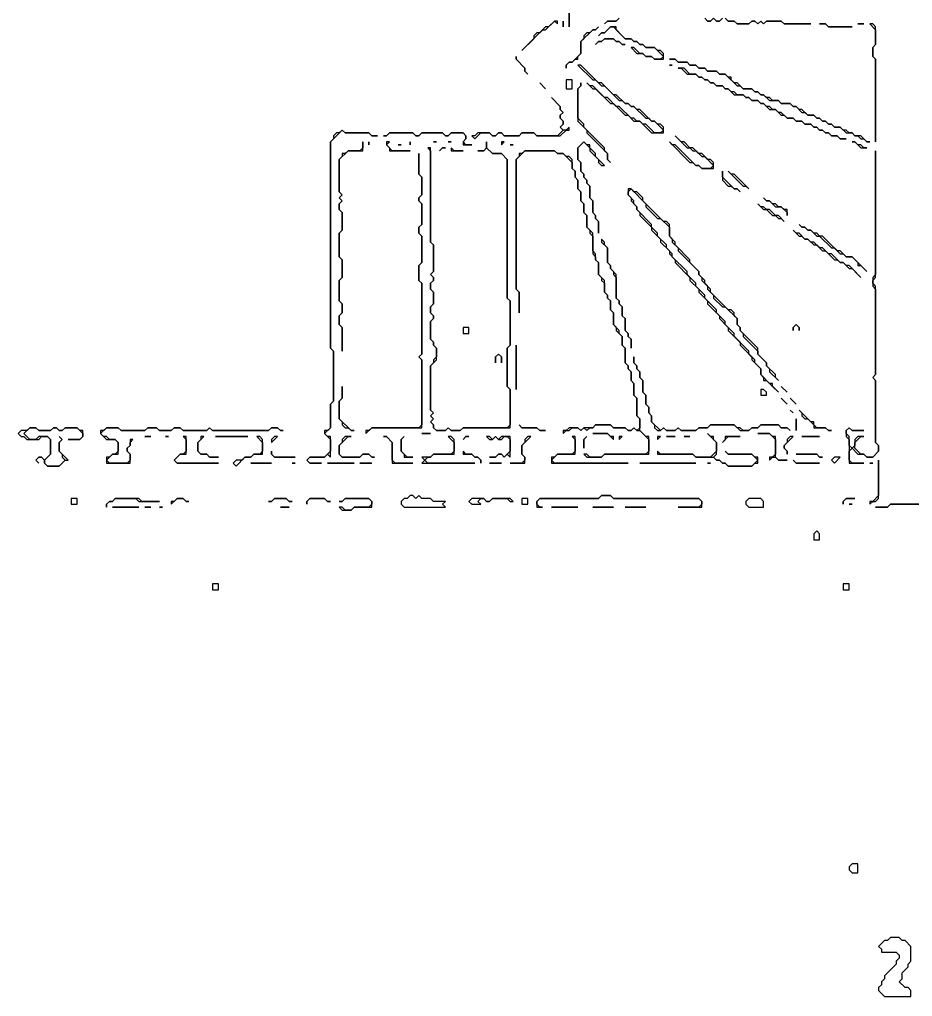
# Model space of a CAD drawing. Header units: metres. Extents: x 0 to 3575, y 1 to 2763.
# Drawn here: x 1473.5 to 1776.5, y 950 to 1281.5 of the extents above; entities that cross this region are included whole.
import ezdxf

# ---------------------------------------------------------------- set-up
doc = ezdxf.new("R2010")
doc.units = ezdxf.units.M

msp = doc.modelspace()

# ---------------------------------------------------------------- linework, layer by layer
for points in [[(1661, 1291), (1661, 1290), (1660, 1289), (1660, 1279), (1660, 1289), (1661, 1290)], [(1655, 1281), (1653, 1279), (1652, 1279), (1650, 1277), (1649, 1277), (1648, 1276), (1648, 1275), (1644, 1271), (1651, 1278), (1652, 1278), (1655, 1281), (1656, 1280), (1656, 1281)], [(1658, 1281), (1658, 1279)], [(1745, 1280), (1747, 1280), (1748, 1279), (1756, 1279), (1748, 1279), (1747, 1280)], [(1758, 1280), (1760, 1280)], [(1762, 1280), (1764, 1278), (1764, 1273), (1763, 1272), (1763, 1269), (1764, 1268), (1764, 1240), (1764, 1268), (1763, 1269), (1763, 1272), (1764, 1273), (1764, 1279), (1763, 1280)], [(1670, 1279), (1669, 1278), (1668, 1278), (1667, 1277), (1666, 1277), (1665, 1276), (1665, 1275), (1664, 1274), (1664, 1270), (1661, 1267), (1660, 1267), (1659, 1266), (1659, 1265), (1659, 1266), (1660, 1267), (1661, 1267), (1662, 1268), (1663, 1268), (1663, 1269), (1664, 1270), (1664, 1274), (1668, 1278), (1669, 1278)], [(1674, 1279), (1672, 1277), (1671, 1277), (1670, 1276), (1671, 1277), (1672, 1277), (1674, 1279), (1675, 1279), (1679, 1275), (1681, 1275), (1682, 1274), (1683, 1274), (1684, 1273), (1685, 1273), (1686, 1272), (1689, 1272), (1692, 1269), (1691, 1268), (1689, 1268), (1688, 1269), (1686, 1269), (1685, 1270), (1684, 1270), (1682, 1272), (1681, 1272), (1683, 1270), (1685, 1270), (1686, 1269), (1688, 1269), (1689, 1268), (1692, 1268), (1692, 1270), (1691, 1271), (1690, 1271), (1689, 1272), (1686, 1272), (1685, 1273), (1684, 1273), (1683, 1274), (1682, 1274), (1681, 1275), (1679, 1275), (1676, 1278), (1676, 1279)], [(1667, 1273)], [(1668, 1275)], [(1672, 1275), (1671, 1274), (1670, 1274), (1669, 1273), (1670, 1274), (1671, 1274), (1672, 1275), (1675, 1275), (1676, 1274), (1677, 1274), (1678, 1273), (1679, 1273), (1678, 1273), (1677, 1274), (1676, 1274), (1675, 1275)], [(1642, 1269), (1642, 1268), (1645, 1265), (1645, 1264), (1646, 1263), (1645, 1264), (1645, 1265), (1642, 1268)], [(1694, 1268), (1696, 1268), (1697, 1267), (1700, 1267), (1701, 1266), (1703, 1266), (1704, 1265), (1706, 1265), (1707, 1264), (1710, 1264), (1711, 1263), (1713, 1263), (1717, 1259), (1718, 1259), (1719, 1258), (1722, 1258), (1723, 1257), (1724, 1257), (1725, 1256), (1726, 1256), (1728, 1254), (1731, 1254), (1732, 1253), (1735, 1253), (1736, 1252), (1737, 1252), (1739, 1250), (1740, 1250), (1741, 1249), (1743, 1249), (1744, 1248), (1745, 1248), (1746, 1247), (1747, 1247), (1748, 1246), (1749, 1246), (1750, 1245), (1752, 1245), (1754, 1243), (1756, 1243), (1757, 1242), (1758, 1242), (1759, 1241), (1760, 1241), (1761, 1240), (1762, 1240), (1761, 1240), (1759, 1242), (1757, 1242), (1756, 1243), (1755, 1243), (1754, 1244), (1753, 1244), (1752, 1245), (1750, 1245), (1749, 1246), (1748, 1246), (1747, 1247), (1746, 1247), (1745, 1248), (1744, 1248), (1743, 1249), (1741, 1249), (1739, 1251), (1738, 1251), (1737, 1252), (1736, 1252), (1735, 1253), (1732, 1253), (1731, 1254), (1729, 1254), (1728, 1255), (1727, 1255), (1726, 1256), (1725, 1256), (1724, 1257), (1723, 1257), (1722, 1258), (1719, 1258), (1717, 1260), (1716, 1260), (1715, 1261), (1715, 1262), (1714, 1262), (1713, 1263), (1711, 1263), (1710, 1264), (1707, 1264), (1706, 1265), (1704, 1265), (1703, 1266), (1701, 1266), (1700, 1267), (1697, 1267), (1696, 1268)], [(1661, 1265)], [(1663, 1266), (1668, 1261), (1669, 1261), (1671, 1259), (1672, 1259), (1677, 1254), (1678, 1254), (1679, 1253), (1680, 1253), (1681, 1252), (1682, 1252), (1686, 1248), (1687, 1248), (1688, 1247), (1689, 1247), (1692, 1244), (1691, 1243), (1689, 1243), (1686, 1246), (1685, 1246), (1684, 1247), (1683, 1247), (1682, 1248), (1681, 1248), (1677, 1252), (1676, 1252), (1673, 1255), (1672, 1255), (1668, 1259), (1667, 1259), (1666, 1260), (1668, 1258), (1669, 1258), (1674, 1253), (1675, 1253), (1679, 1249), (1680, 1249), (1682, 1247), (1684, 1247), (1688, 1243), (1692, 1243), (1692, 1245), (1691, 1246), (1690, 1246), (1689, 1247), (1688, 1247), (1684, 1251), (1683, 1251), (1682, 1252), (1681, 1252), (1680, 1253), (1679, 1253), (1676, 1256), (1675, 1256), (1671, 1260), (1670, 1260), (1664, 1266)], [(1694, 1266), (1695, 1266)], [(1697, 1265), (1698, 1265), (1700, 1263), (1703, 1263), (1704, 1262), (1705, 1262), (1706, 1261), (1707, 1261), (1708, 1260), (1709, 1260), (1710, 1259), (1712, 1259), (1713, 1258), (1714, 1258), (1716, 1256), (1719, 1256), (1720, 1255), (1721, 1255), (1722, 1254), (1724, 1254), (1725, 1253), (1726, 1253), (1728, 1251), (1730, 1251), (1732, 1249), (1733, 1249), (1734, 1248), (1736, 1248), (1737, 1247), (1739, 1247), (1740, 1246), (1742, 1246), (1743, 1245), (1744, 1245), (1745, 1244), (1746, 1244), (1747, 1243), (1748, 1243), (1749, 1242), (1751, 1242), (1752, 1241), (1754, 1241), (1752, 1241), (1751, 1242), (1749, 1242), (1748, 1243), (1747, 1243), (1746, 1244), (1745, 1244), (1744, 1245), (1743, 1245), (1742, 1246), (1740, 1246), (1739, 1247), (1737, 1247), (1736, 1248), (1734, 1248), (1732, 1250), (1731, 1250), (1730, 1251), (1729, 1251), (1728, 1252), (1727, 1252), (1726, 1253), (1725, 1253), (1724, 1254), (1722, 1254), (1721, 1255), (1720, 1255), (1719, 1256), (1717, 1256), (1716, 1257), (1715, 1257), (1714, 1258), (1713, 1258), (1712, 1259), (1710, 1259), (1709, 1260), (1708, 1260), (1707, 1261), (1706, 1261), (1705, 1262), (1704, 1262), (1703, 1263), (1701, 1263), (1699, 1265)], [(1739, 1264)], [(1650, 1260), (1652, 1258)], [(1659, 1261), (1659, 1258), (1661, 1258), (1661, 1261)], [(1664, 1260), (1664, 1259), (1663, 1258), (1663, 1247), (1666, 1244), (1666, 1243), (1673, 1236), (1673, 1234), (1674, 1233), (1673, 1234), (1673, 1236), (1672, 1237), (1672, 1238), (1665, 1245), (1665, 1246), (1663, 1248), (1663, 1258), (1664, 1259)], [(1654, 1255), (1657, 1252), (1657, 1251), (1658, 1250), (1657, 1249), (1657, 1248), (1658, 1247), (1658, 1246), (1657, 1245), (1658, 1244), (1656, 1242), (1649, 1242), (1648, 1243), (1644, 1243), (1643, 1242), (1638, 1242), (1637, 1243), (1636, 1243), (1635, 1242), (1634, 1242), (1633, 1243), (1629, 1243), (1628, 1242), (1627, 1242), (1628, 1241), (1630, 1243), (1633, 1243), (1634, 1242), (1635, 1242), (1636, 1243), (1637, 1243), (1638, 1242), (1643, 1242), (1644, 1243), (1648, 1243), (1649, 1242), (1657, 1242), (1659, 1244), (1660, 1244), (1660, 1245), (1659, 1244), (1658, 1244), (1657, 1245), (1658, 1246), (1658, 1247), (1657, 1248), (1657, 1249), (1658, 1250), (1657, 1251), (1657, 1252)], [(1660, 1247)], [(1583, 1244), (1582, 1243), (1581, 1243), (1580, 1242), (1580, 1241), (1579, 1240), (1579, 1170), (1580, 1169), (1580, 1152), (1579, 1151), (1579, 1143), (1578, 1142), (1577, 1142), (1577, 1141), (1579, 1139), (1579, 1135), (1577, 1133), (1572, 1133), (1571, 1132), (1572, 1131), (1576, 1131), (1572, 1131), (1571, 1132), (1572, 1133), (1577, 1133), (1578, 1134), (1579, 1133), (1579, 1140), (1578, 1140), (1577, 1141), (1579, 1143), (1579, 1151), (1580, 1152), (1580, 1169), (1579, 1170), (1579, 1240), (1583, 1244), (1584, 1243), (1592, 1243), (1593, 1242), (1595, 1242), (1593, 1242), (1592, 1243), (1584, 1243)], [(1590, 1240), (1590, 1238), (1589, 1237), (1585, 1237), (1584, 1236), (1583, 1236), (1583, 1235), (1582, 1234), (1582, 1223), (1583, 1222), (1582, 1221), (1583, 1220), (1582, 1219), (1582, 1217), (1583, 1216), (1583, 1210), (1582, 1209), (1582, 1201), (1583, 1200), (1583, 1194), (1582, 1193), (1582, 1186), (1583, 1185), (1583, 1182), (1582, 1181), (1582, 1178), (1583, 1177), (1583, 1169), (1583, 1177), (1582, 1178), (1582, 1181), (1583, 1182), (1583, 1185), (1582, 1186), (1582, 1193), (1583, 1194), (1583, 1200), (1582, 1201), (1582, 1209), (1583, 1210), (1583, 1216), (1582, 1217), (1582, 1219), (1583, 1220), (1582, 1221), (1583, 1222), (1582, 1223), (1582, 1234), (1585, 1237), (1590, 1237)], [(1592, 1240), (1592, 1239)], [(1594, 1240)], [(1599, 1243), (1598, 1242), (1597, 1242), (1598, 1242), (1599, 1243), (1607, 1243), (1608, 1242), (1609, 1242), (1610, 1243), (1617, 1243), (1618, 1242), (1619, 1242), (1620, 1243), (1624, 1243), (1625, 1242), (1625, 1241), (1624, 1240), (1624, 1239), (1627, 1239), (1625, 1239), (1624, 1240), (1625, 1241), (1625, 1242), (1624, 1243), (1620, 1243), (1619, 1242), (1618, 1242), (1617, 1243), (1610, 1243), (1609, 1242), (1608, 1242), (1607, 1243)], [(1598, 1240), (1598, 1239), (1599, 1238), (1599, 1237), (1606, 1237), (1600, 1237), (1598, 1239), (1599, 1240)], [(1606, 1240), (1606, 1239)], [(1608, 1240)], [(1632, 1240), (1632, 1238), (1631, 1237), (1629, 1237), (1631, 1237), (1632, 1238), (1634, 1236), (1637, 1236), (1639, 1234), (1639, 1187), (1640, 1186), (1640, 1171), (1639, 1170), (1639, 1157), (1640, 1156), (1640, 1144), (1639, 1143), (1624, 1143), (1623, 1142), (1620, 1142), (1619, 1143), (1618, 1142), (1615, 1142), (1614, 1143), (1614, 1144), (1613, 1145), (1614, 1146), (1613, 1147), (1614, 1148), (1613, 1149), (1613, 1164), (1615, 1166), (1615, 1170), (1614, 1171), (1614, 1172), (1613, 1173), (1613, 1179), (1614, 1180), (1614, 1181), (1613, 1182), (1613, 1184), (1614, 1185), (1614, 1189), (1613, 1190), (1613, 1192), (1614, 1193), (1614, 1194), (1613, 1195), (1614, 1196), (1614, 1205), (1613, 1206), (1613, 1238), (1612, 1238), (1613, 1237), (1613, 1206), (1614, 1205), (1614, 1196), (1613, 1195), (1614, 1194), (1614, 1193), (1613, 1192), (1613, 1190), (1614, 1189), (1614, 1185), (1613, 1184), (1613, 1182), (1614, 1181), (1614, 1180), (1613, 1179), (1613, 1173), (1614, 1172), (1614, 1171), (1615, 1170), (1615, 1167), (1614, 1166), (1614, 1165), (1613, 1164), (1613, 1149), (1614, 1148), (1613, 1147), (1614, 1146), (1613, 1145), (1614, 1144), (1614, 1143), (1615, 1142), (1618, 1142), (1619, 1143), (1620, 1142), (1623, 1142), (1624, 1143), (1640, 1143), (1640, 1156), (1639, 1157), (1639, 1170), (1640, 1171), (1640, 1186), (1639, 1187), (1639, 1234), (1637, 1236), (1634, 1236), (1632, 1238)], [(1614, 1240), (1615, 1240)], [(1617, 1240)], [(1619, 1240), (1620, 1240)], [(1637, 1240), (1637, 1239), (1638, 1240)], [(1665, 1240), (1663, 1238), (1663, 1234), (1664, 1233), (1664, 1230), (1665, 1229), (1665, 1228), (1666, 1227), (1666, 1226), (1667, 1225), (1667, 1221), (1668, 1220), (1668, 1216), (1669, 1215), (1669, 1214), (1670, 1213), (1670, 1209), (1670, 1213), (1669, 1214), (1669, 1215), (1668, 1216), (1668, 1220), (1667, 1221), (1667, 1225), (1666, 1226), (1666, 1227), (1665, 1228), (1665, 1229), (1664, 1230), (1664, 1233), (1663, 1234), (1663, 1238), (1665, 1240), (1667, 1238), (1667, 1237), (1670, 1234), (1670, 1233), (1671, 1232), (1672, 1232), (1669, 1235), (1669, 1236), (1667, 1238), (1667, 1239), (1666, 1239)], [(1696, 1242), (1700, 1238), (1701, 1238), (1702, 1237), (1703, 1237), (1705, 1235), (1706, 1235), (1709, 1232), (1708, 1231), (1705, 1231), (1704, 1232), (1703, 1232), (1696, 1239), (1695, 1239), (1694, 1240), (1701, 1233), (1702, 1233), (1703, 1232), (1704, 1232), (1705, 1231), (1709, 1231), (1709, 1233), (1708, 1234), (1707, 1234), (1705, 1236), (1704, 1236), (1702, 1238), (1701, 1238), (1699, 1240), (1698, 1240)], [(1694, 1242)], [(1756, 1240), (1757, 1240), (1759, 1238), (1761, 1238), (1760, 1238), (1759, 1239), (1758, 1239), (1757, 1240)], [(1602, 1239), (1603, 1239)], [(1608, 1238)], [(1610, 1238)], [(1617, 1238), (1616, 1237), (1617, 1238), (1618, 1238)], [(1620, 1238), (1620, 1237), (1624, 1237), (1621, 1237)], [(1640, 1239), (1641, 1239)], [(1645, 1237), (1644, 1236), (1643, 1236), (1643, 1235), (1642, 1234), (1642, 1190), (1643, 1189), (1643, 1182), (1643, 1189), (1642, 1190), (1642, 1234), (1645, 1237), (1655, 1237), (1656, 1236), (1658, 1236), (1661, 1233), (1661, 1231), (1662, 1230), (1662, 1228), (1663, 1227), (1663, 1224), (1664, 1223), (1664, 1220), (1665, 1219), (1665, 1216), (1666, 1215), (1666, 1211), (1667, 1210), (1667, 1209), (1668, 1208), (1668, 1202), (1669, 1201), (1669, 1200), (1670, 1199), (1670, 1195), (1671, 1194), (1671, 1193), (1672, 1192), (1672, 1189), (1673, 1188), (1673, 1187), (1674, 1186), (1674, 1183), (1675, 1182), (1675, 1178), (1676, 1177), (1676, 1176), (1678, 1174), (1678, 1171), (1679, 1170), (1679, 1165), (1680, 1164), (1680, 1163), (1681, 1162), (1681, 1159), (1682, 1158), (1682, 1154), (1683, 1153), (1683, 1147), (1684, 1146), (1684, 1143), (1683, 1142), (1682, 1143), (1681, 1142), (1680, 1142), (1679, 1143), (1675, 1143), (1674, 1144), (1669, 1144), (1668, 1143), (1665, 1143), (1664, 1142), (1663, 1143), (1660, 1143), (1659, 1142), (1658, 1142), (1658, 1141), (1659, 1142), (1660, 1142), (1661, 1143), (1663, 1143), (1664, 1142), (1665, 1143), (1666, 1142), (1667, 1143), (1668, 1143), (1669, 1144), (1674, 1144), (1675, 1143), (1679, 1143), (1680, 1142), (1681, 1142), (1682, 1143), (1683, 1142), (1684, 1142), (1687, 1139), (1687, 1135), (1686, 1134), (1672, 1134), (1671, 1133), (1667, 1133), (1666, 1134), (1665, 1134), (1666, 1133), (1671, 1133), (1672, 1134), (1687, 1134), (1687, 1140), (1686, 1140), (1684, 1142), (1684, 1146), (1683, 1147), (1683, 1153), (1682, 1154), (1682, 1158), (1681, 1159), (1681, 1162), (1680, 1163), (1680, 1164), (1679, 1165), (1679, 1170), (1678, 1171), (1678, 1174), (1677, 1175), (1677, 1176), (1675, 1178), (1675, 1182), (1674, 1183), (1674, 1186), (1673, 1187), (1673, 1188), (1672, 1189), (1672, 1193), (1670, 1195), (1670, 1199), (1669, 1200), (1669, 1202), (1668, 1203), (1668, 1209), (1666, 1211), (1666, 1215), (1665, 1216), (1665, 1219), (1664, 1220), (1664, 1223), (1663, 1224), (1663, 1227), (1662, 1228), (1662, 1230), (1661, 1231), (1661, 1234), (1660, 1235), (1659, 1235), (1658, 1236), (1656, 1236), (1655, 1237)], [(1764, 1237), (1764, 1195), (1763, 1194), (1763, 1191), (1764, 1190), (1764, 1161), (1763, 1160), (1764, 1159), (1764, 1138), (1765, 1137), (1765, 1135), (1763, 1133), (1761, 1133), (1760, 1134), (1759, 1134), (1757, 1136), (1757, 1138), (1759, 1140), (1760, 1140), (1758, 1140), (1757, 1139), (1757, 1137), (1756, 1136), (1755, 1137), (1755, 1140), (1754, 1141), (1754, 1142), (1755, 1143), (1756, 1142), (1760, 1142), (1756, 1142), (1755, 1143), (1754, 1142), (1754, 1140), (1755, 1139), (1755, 1131), (1760, 1131), (1756, 1131), (1755, 1132), (1755, 1135), (1756, 1136), (1758, 1134), (1760, 1134), (1761, 1133), (1763, 1133), (1765, 1135), (1765, 1137), (1764, 1138), (1764, 1159), (1763, 1160), (1764, 1161), (1764, 1191), (1763, 1192), (1763, 1193), (1764, 1194)], [(1609, 1236), (1609, 1229), (1610, 1228), (1610, 1222), (1609, 1221), (1609, 1220), (1610, 1219), (1610, 1212), (1609, 1211), (1609, 1209), (1610, 1208), (1610, 1199), (1609, 1198), (1609, 1193), (1610, 1192), (1610, 1168), (1609, 1167), (1610, 1166), (1610, 1144), (1609, 1143), (1593, 1143), (1592, 1142), (1591, 1142), (1591, 1141), (1593, 1143), (1610, 1143), (1610, 1166), (1609, 1167), (1610, 1168), (1610, 1192), (1609, 1193), (1609, 1198), (1610, 1199), (1610, 1208), (1609, 1209), (1609, 1211), (1610, 1212), (1610, 1219), (1609, 1220), (1609, 1221), (1610, 1222), (1610, 1228), (1609, 1229)], [(1712, 1230), (1712, 1227), (1714, 1225), (1715, 1225), (1716, 1224), (1717, 1224), (1718, 1223), (1717, 1224), (1716, 1224), (1712, 1228)], [(1714, 1230), (1719, 1225), (1720, 1225), (1721, 1224), (1716, 1229), (1715, 1229)], [(1680, 1224), (1680, 1222), (1681, 1221), (1681, 1220), (1683, 1218), (1683, 1217), (1684, 1216), (1684, 1215), (1688, 1211), (1688, 1210), (1691, 1207), (1691, 1206), (1694, 1203), (1694, 1202), (1696, 1200), (1696, 1199), (1701, 1194), (1701, 1193), (1704, 1190), (1704, 1189), (1707, 1186), (1707, 1185), (1711, 1181), (1711, 1180), (1714, 1177), (1714, 1176), (1718, 1172), (1718, 1171), (1722, 1167), (1722, 1166), (1725, 1163), (1725, 1161), (1726, 1160), (1726, 1159), (1727, 1159), (1731, 1155), (1729, 1157), (1729, 1158), (1728, 1158), (1725, 1161), (1725, 1163), (1723, 1165), (1723, 1166), (1721, 1168), (1721, 1169), (1716, 1174), (1716, 1175), (1713, 1178), (1713, 1179), (1710, 1182), (1710, 1183), (1706, 1187), (1706, 1188), (1703, 1191), (1703, 1192), (1700, 1195), (1700, 1196), (1695, 1201), (1695, 1202), (1693, 1204), (1693, 1205), (1690, 1208), (1690, 1209), (1688, 1211), (1688, 1212), (1683, 1217), (1683, 1218), (1682, 1219), (1682, 1220), (1680, 1222), (1680, 1223), (1681, 1224), (1686, 1219), (1686, 1218), (1690, 1214), (1691, 1214), (1694, 1211), (1694, 1208), (1695, 1207), (1695, 1206), (1697, 1204), (1697, 1203), (1704, 1196), (1704, 1195), (1705, 1194), (1705, 1193), (1707, 1191), (1707, 1190), (1709, 1188), (1709, 1187), (1712, 1184), (1713, 1184), (1717, 1180), (1717, 1178), (1718, 1177), (1718, 1176), (1719, 1175), (1719, 1174), (1724, 1169), (1724, 1168), (1727, 1165), (1727, 1164), (1728, 1163), (1728, 1162), (1731, 1159), (1730, 1160), (1730, 1161), (1727, 1164), (1727, 1165), (1724, 1168), (1724, 1170), (1718, 1176), (1718, 1177), (1717, 1178), (1717, 1180), (1716, 1181), (1716, 1182), (1715, 1183), (1714, 1183), (1708, 1189), (1708, 1190), (1706, 1192), (1706, 1193), (1704, 1195), (1704, 1196), (1701, 1199), (1701, 1200), (1696, 1205), (1696, 1206), (1694, 1208), (1694, 1212), (1693, 1213), (1692, 1213), (1685, 1220), (1685, 1221), (1683, 1223), (1682, 1223), (1681, 1224)], [(1724, 1221)], [(1726, 1221), (1727, 1220), (1728, 1220), (1730, 1218), (1732, 1218), (1734, 1216), (1734, 1215), (1734, 1217), (1733, 1217), (1732, 1218), (1731, 1218), (1730, 1219), (1729, 1219), (1728, 1220), (1727, 1220)], [(1724, 1219), (1726, 1217), (1727, 1217), (1729, 1215), (1730, 1215), (1731, 1214), (1732, 1214), (1733, 1213), (1731, 1215), (1730, 1215), (1728, 1217), (1727, 1217), (1726, 1218), (1725, 1218)], [(1736, 1212)], [(1736, 1210), (1738, 1208), (1739, 1208), (1740, 1207), (1741, 1207), (1743, 1205), (1744, 1205), (1746, 1203), (1747, 1203), (1750, 1200), (1751, 1200), (1752, 1199), (1753, 1199), (1755, 1197), (1756, 1197), (1759, 1194), (1755, 1198), (1754, 1198), (1753, 1199), (1752, 1199), (1749, 1202), (1748, 1202), (1746, 1204), (1745, 1204), (1743, 1206), (1742, 1206), (1741, 1207), (1740, 1207), (1738, 1209), (1737, 1209)], [(1738, 1212), (1739, 1211), (1740, 1211), (1741, 1210), (1742, 1210), (1744, 1208), (1745, 1208), (1749, 1204), (1750, 1204), (1752, 1202), (1753, 1202), (1754, 1201), (1756, 1201), (1758, 1199), (1758, 1198), (1759, 1198), (1761, 1196), (1756, 1201), (1754, 1201), (1752, 1203), (1751, 1203), (1746, 1208), (1745, 1208), (1744, 1209), (1743, 1209), (1742, 1210), (1741, 1210), (1740, 1211), (1739, 1211)], [(1671, 1207), (1671, 1206), (1673, 1204), (1673, 1199), (1674, 1198), (1674, 1197), (1675, 1196), (1675, 1195), (1676, 1194), (1676, 1187), (1677, 1186), (1677, 1185), (1678, 1184), (1678, 1181), (1679, 1180), (1679, 1176), (1680, 1175), (1680, 1174), (1681, 1173), (1681, 1170), (1681, 1173), (1680, 1174), (1680, 1175), (1679, 1176), (1679, 1180), (1678, 1181), (1678, 1184), (1677, 1185), (1677, 1186), (1676, 1187), (1676, 1195), (1674, 1197), (1674, 1198), (1673, 1199), (1673, 1204), (1672, 1205), (1672, 1206)], [(1761, 1194)], [(1624, 1177), (1624, 1175), (1626, 1175), (1626, 1177)], [(1737, 1178), (1736, 1177), (1736, 1176), (1736, 1177), (1737, 1178), (1738, 1177), (1738, 1176), (1738, 1177)], [(1642, 1171), (1642, 1156)], [(1636, 1168), (1635, 1167), (1635, 1165), (1635, 1167), (1636, 1168), (1637, 1167), (1637, 1165), (1637, 1167)], [(1682, 1167), (1682, 1165), (1683, 1164), (1683, 1163), (1684, 1162), (1684, 1160), (1685, 1159), (1685, 1155), (1686, 1154), (1686, 1151), (1687, 1150), (1687, 1148), (1688, 1147), (1688, 1145), (1689, 1144), (1689, 1143), (1690, 1142), (1691, 1142), (1692, 1143), (1693, 1142), (1696, 1142), (1697, 1143), (1698, 1142), (1703, 1142), (1704, 1143), (1707, 1143), (1708, 1144), (1716, 1144), (1718, 1142), (1721, 1142), (1722, 1143), (1724, 1143), (1725, 1144), (1731, 1144), (1732, 1143), (1734, 1143), (1735, 1142), (1734, 1143), (1732, 1143), (1731, 1144), (1725, 1144), (1724, 1143), (1722, 1143), (1721, 1142), (1719, 1142), (1718, 1143), (1717, 1143), (1716, 1144), (1708, 1144), (1707, 1143), (1704, 1143), (1703, 1142), (1698, 1142), (1697, 1143), (1696, 1142), (1693, 1142), (1692, 1143), (1691, 1142), (1688, 1145), (1688, 1147), (1687, 1148), (1687, 1150), (1686, 1151), (1686, 1154), (1685, 1155), (1685, 1159), (1684, 1160), (1684, 1162), (1683, 1163), (1683, 1164), (1682, 1165)], [(1583, 1157), (1583, 1153), (1582, 1152), (1582, 1146), (1583, 1145), (1583, 1144), (1584, 1143), (1585, 1143), (1586, 1142), (1587, 1142), (1586, 1142), (1582, 1146), (1582, 1152), (1583, 1153)], [(1732, 1157), (1734, 1155)], [(1725, 1156), (1725, 1154), (1727, 1154), (1727, 1155), (1726, 1156)], [(1732, 1153), (1734, 1151)], [(1735, 1153), (1737, 1151)], [(1735, 1149), (1736, 1148)], [(1738, 1149), (1739, 1148), (1739, 1147), (1740, 1146), (1741, 1146), (1743, 1144), (1743, 1143), (1747, 1143), (1748, 1142), (1749, 1142), (1748, 1142), (1747, 1143), (1744, 1143), (1743, 1144), (1743, 1145), (1742, 1145)], [(1643, 1144), (1644, 1143), (1649, 1143), (1650, 1142), (1652, 1142), (1650, 1142), (1649, 1143), (1644, 1143)], [(1737, 1146), (1737, 1142)], [(1477, 1143), (1476, 1142), (1474, 1142), (1473, 1141), (1474, 1140), (1475, 1140), (1476, 1139), (1480, 1139), (1481, 1140), (1483, 1140), (1484, 1139), (1484, 1134), (1482, 1132), (1481, 1133), (1480, 1133), (1479, 1132), (1480, 1131), (1479, 1132), (1480, 1133), (1481, 1133), (1482, 1132), (1482, 1131), (1483, 1130), (1487, 1130), (1489, 1132), (1490, 1132), (1487, 1135), (1487, 1138), (1488, 1139), (1487, 1140), (1488, 1139), (1487, 1138), (1487, 1135), (1488, 1134), (1488, 1133), (1489, 1132), (1487, 1130), (1483, 1130), (1482, 1131), (1482, 1132), (1484, 1134), (1484, 1139), (1483, 1140), (1480, 1140), (1479, 1139), (1477, 1139), (1475, 1141), (1477, 1143), (1479, 1143), (1480, 1142), (1484, 1142), (1485, 1143), (1486, 1143), (1487, 1142), (1488, 1142), (1489, 1143), (1493, 1143), (1495, 1141), (1495, 1140), (1494, 1139), (1490, 1139), (1494, 1139), (1495, 1140), (1495, 1142), (1494, 1142), (1493, 1143), (1489, 1143), (1488, 1142), (1487, 1142), (1486, 1143), (1485, 1143), (1484, 1142), (1480, 1142), (1479, 1143)], [(1503, 1143), (1502, 1142), (1501, 1142), (1501, 1141), (1503, 1139), (1506, 1139), (1507, 1138), (1507, 1135), (1506, 1134), (1505, 1134), (1504, 1133), (1503, 1133), (1503, 1131), (1511, 1131), (1511, 1134), (1510, 1135), (1510, 1136), (1511, 1137), (1511, 1138), (1512, 1139), (1511, 1139), (1511, 1137), (1510, 1136), (1510, 1135), (1511, 1134), (1511, 1132), (1510, 1131), (1504, 1131), (1503, 1132), (1505, 1134), (1507, 1134), (1507, 1138), (1506, 1139), (1504, 1139), (1503, 1140), (1502, 1140), (1501, 1141), (1503, 1143), (1507, 1143), (1508, 1142), (1516, 1142), (1517, 1143), (1520, 1143), (1521, 1142), (1525, 1142), (1526, 1143), (1528, 1143), (1529, 1142), (1537, 1142), (1538, 1143), (1539, 1142), (1558, 1142), (1559, 1143), (1561, 1143), (1562, 1142), (1563, 1142), (1562, 1142), (1561, 1143), (1559, 1143), (1558, 1142), (1539, 1142), (1538, 1143), (1537, 1142), (1529, 1142), (1528, 1143), (1526, 1143), (1525, 1142), (1521, 1142), (1520, 1143), (1517, 1143), (1516, 1142), (1508, 1142), (1507, 1143)], [(1610, 1141), (1613, 1141)], [(1668, 1141), (1673, 1141), (1675, 1139), (1675, 1140), (1674, 1140), (1673, 1141)], [(1707, 1141), (1710, 1138), (1710, 1135), (1708, 1133), (1703, 1133), (1702, 1134), (1691, 1134), (1690, 1135), (1690, 1134), (1702, 1134), (1703, 1133), (1709, 1133), (1710, 1132), (1711, 1132), (1712, 1131), (1713, 1131), (1714, 1130), (1722, 1130), (1723, 1131), (1724, 1131), (1724, 1133), (1723, 1133), (1722, 1134), (1714, 1134), (1713, 1135), (1714, 1134), (1722, 1134), (1724, 1132), (1722, 1130), (1714, 1130), (1713, 1131), (1712, 1131), (1711, 1132), (1710, 1132), (1709, 1133), (1710, 1134), (1710, 1138), (1709, 1139), (1709, 1140), (1708, 1140)], [(1724, 1141), (1728, 1141), (1730, 1139), (1730, 1134), (1729, 1133), (1728, 1133), (1728, 1132), (1729, 1133), (1730, 1133), (1731, 1132), (1734, 1132), (1731, 1132), (1730, 1133), (1730, 1140), (1729, 1140), (1728, 1141)], [(1516, 1140), (1518, 1140)], [(1523, 1140), (1524, 1140)], [(1529, 1140), (1530, 1139), (1530, 1135), (1529, 1134), (1528, 1134), (1526, 1132), (1527, 1131), (1541, 1131), (1527, 1131), (1526, 1132), (1528, 1134), (1530, 1134), (1530, 1140)], [(1535, 1140), (1535, 1139), (1534, 1138), (1534, 1135), (1535, 1134), (1537, 1134), (1538, 1133), (1541, 1133), (1538, 1133), (1537, 1134), (1535, 1134), (1534, 1135), (1534, 1138), (1536, 1140)], [(1540, 1140), (1551, 1140)], [(1554, 1140), (1556, 1138), (1556, 1135), (1555, 1134), (1553, 1134), (1552, 1133), (1550, 1133), (1549, 1132), (1547, 1132), (1546, 1131), (1547, 1130), (1550, 1133), (1552, 1133), (1553, 1134), (1556, 1134), (1556, 1139), (1555, 1140)], [(1560, 1140), (1559, 1139), (1559, 1138), (1561, 1140)], [(1584, 1140), (1583, 1139), (1583, 1138), (1582, 1137), (1582, 1134), (1583, 1133), (1589, 1133), (1590, 1134), (1592, 1134), (1593, 1133), (1594, 1133), (1593, 1133), (1592, 1134), (1590, 1134), (1589, 1133), (1583, 1133), (1582, 1134), (1582, 1137), (1585, 1140), (1586, 1140)], [(1597, 1140), (1598, 1140), (1600, 1138), (1600, 1131), (1607, 1131), (1601, 1131), (1600, 1132), (1600, 1138), (1598, 1140)], [(1604, 1140), (1603, 1139), (1603, 1135), (1604, 1134), (1604, 1133), (1607, 1133), (1605, 1133), (1603, 1135), (1603, 1139)], [(1619, 1140), (1621, 1138), (1621, 1135), (1620, 1134), (1614, 1134), (1613, 1133), (1610, 1133), (1611, 1132), (1610, 1131), (1628, 1131), (1612, 1131), (1611, 1132), (1612, 1133), (1613, 1133), (1614, 1134), (1621, 1134), (1621, 1139), (1620, 1140)], [(1625, 1140), (1624, 1139), (1625, 1140), (1626, 1140)], [(1632, 1140), (1633, 1139), (1634, 1139), (1635, 1140), (1636, 1139), (1637, 1139), (1638, 1140), (1639, 1140), (1640, 1139), (1640, 1135), (1638, 1133), (1637, 1134), (1636, 1134), (1635, 1133), (1633, 1133), (1635, 1133), (1636, 1134), (1637, 1134), (1638, 1133), (1639, 1134), (1640, 1133), (1640, 1140), (1637, 1140), (1636, 1139), (1635, 1140), (1634, 1139), (1633, 1140)], [(1646, 1140), (1645, 1139), (1645, 1138), (1644, 1137), (1644, 1134), (1645, 1133), (1645, 1132), (1644, 1131), (1640, 1131), (1645, 1131), (1645, 1133), (1644, 1134), (1644, 1137), (1647, 1140)], [(1661, 1140), (1662, 1139), (1662, 1135), (1661, 1134), (1656, 1134), (1655, 1133), (1654, 1133), (1654, 1131), (1680, 1131), (1655, 1131), (1654, 1132), (1656, 1134), (1662, 1134), (1662, 1140)], [(1666, 1140), (1665, 1139), (1665, 1136), (1665, 1139)], [(1677, 1140), (1677, 1139), (1678, 1140)], [(1690, 1140), (1690, 1139), (1691, 1140)], [(1693, 1140), (1696, 1140)], [(1699, 1140), (1701, 1140)], [(1713, 1140), (1713, 1139), (1712, 1138), (1714, 1140), (1718, 1140)], [(1735, 1140), (1734, 1139), (1734, 1138), (1733, 1137), (1733, 1136), (1734, 1135), (1734, 1134), (1734, 1135), (1733, 1136), (1733, 1137), (1736, 1140)], [(1739, 1140), (1745, 1140)], [(1559, 1135), (1559, 1134), (1560, 1133), (1567, 1133), (1560, 1133), (1559, 1134)], [(1624, 1135), (1624, 1134), (1627, 1134), (1628, 1133), (1629, 1133), (1630, 1132), (1630, 1131), (1630, 1132), (1629, 1133), (1628, 1133), (1627, 1134), (1625, 1134)], [(1737, 1134), (1744, 1134), (1745, 1133), (1746, 1133), (1745, 1133), (1744, 1134)], [(1552, 1131), (1559, 1131)], [(1566, 1131), (1567, 1131)], [(1578, 1131), (1587, 1131)], [(1589, 1131), (1593, 1131)], [(1633, 1131), (1637, 1131)], [(1684, 1131), (1703, 1131)], [(1707, 1131), (1708, 1131)], [(1736, 1132), (1737, 1131), (1745, 1131), (1737, 1131)], [(1750, 1133), (1749, 1132), (1750, 1131), (1752, 1133)], [(1765, 1132), (1765, 1120), (1763, 1118), (1762, 1118), (1762, 1117), (1763, 1118), (1764, 1118), (1765, 1119)], [(1762, 1131), (1763, 1131)], [(1491, 1119), (1491, 1117), (1493, 1117), (1493, 1119)], [(1506, 1119), (1505, 1118), (1504, 1118), (1503, 1117), (1503, 1116), (1503, 1117), (1504, 1118), (1505, 1118), (1506, 1119), (1513, 1119), (1514, 1118), (1521, 1118), (1515, 1118), (1514, 1119)], [(1527, 1119), (1526, 1118), (1525, 1118), (1525, 1117), (1527, 1119), (1529, 1119), (1530, 1118), (1531, 1118), (1530, 1118), (1529, 1119)], [(1556, 1118)], [(1560, 1119), (1559, 1118), (1558, 1118), (1559, 1118), (1560, 1119), (1564, 1119), (1565, 1118), (1566, 1118), (1565, 1118), (1564, 1119)], [(1572, 1119), (1571, 1118), (1571, 1117), (1571, 1118), (1572, 1119), (1577, 1119), (1578, 1118), (1579, 1118), (1578, 1118), (1577, 1119)], [(1584, 1119), (1583, 1118), (1582, 1118), (1583, 1118), (1584, 1119), (1592, 1119), (1593, 1118), (1593, 1117), (1592, 1116), (1587, 1116), (1586, 1115), (1584, 1115), (1583, 1116), (1582, 1116), (1583, 1115), (1586, 1115), (1587, 1116), (1593, 1116), (1593, 1118), (1592, 1119)], [(1606, 1120), (1605, 1119), (1604, 1119), (1603, 1118), (1603, 1117), (1604, 1116), (1618, 1116), (1617, 1117), (1618, 1118), (1614, 1118), (1613, 1119), (1610, 1119), (1609, 1120), (1608, 1119), (1607, 1120)], [(1627, 1119), (1626, 1118), (1627, 1117), (1630, 1117), (1629, 1118), (1630, 1119), (1631, 1119), (1632, 1118), (1633, 1118), (1634, 1119), (1639, 1119), (1640, 1118), (1641, 1118), (1640, 1119), (1634, 1119), (1633, 1118), (1632, 1118), (1631, 1119)], [(1644, 1119), (1644, 1117), (1646, 1117), (1646, 1119)], [(1671, 1120), (1670, 1119), (1650, 1119), (1649, 1118), (1649, 1116), (1651, 1116), (1650, 1116), (1649, 1117), (1649, 1118), (1650, 1119), (1670, 1119), (1671, 1120), (1674, 1120), (1675, 1119), (1704, 1119), (1705, 1118), (1705, 1117), (1704, 1116), (1697, 1116), (1705, 1116), (1705, 1118), (1704, 1119), (1675, 1119), (1674, 1120)], [(1721, 1119), (1720, 1118), (1720, 1117), (1721, 1116), (1726, 1116), (1726, 1118), (1725, 1119)], [(1754, 1119), (1753, 1118), (1753, 1117), (1753, 1118), (1754, 1119), (1757, 1119)], [(1759, 1118)], [(1505, 1116), (1514, 1116)], [(1516, 1116), (1518, 1116)], [(1521, 1116), (1522, 1116)], [(1558, 1116)], [(1562, 1116), (1565, 1116)], [(1574, 1116)], [(1576, 1116)], [(1654, 1116), (1663, 1116)], [(1668, 1116), (1675, 1116)], [(1679, 1116), (1686, 1116)], [(1755, 1117), (1756, 1117)], [(1744, 1108), (1743, 1107), (1743, 1105), (1745, 1105), (1745, 1107)], [(1539, 1090), (1539, 1088), (1541, 1088), (1541, 1090)], [(1753, 1090), (1753, 1088), (1755, 1088), (1755, 1090)], [(1756, 995), (1755, 994), (1755, 993), (1756, 992), (1758, 992), (1758, 995)], [(1769, 970), (1768, 969), (1767, 969), (1765, 967), (1766, 966), (1766, 965), (1771, 965), (1772, 964), (1772, 963), (1771, 962), (1771, 961), (1767, 957), (1767, 956), (1766, 955), (1766, 954), (1765, 953), (1765, 952), (1767, 950), (1776, 950), (1776, 952), (1775, 953), (1774, 953), (1772, 955), (1773, 956), (1773, 958), (1775, 960), (1775, 961), (1776, 962), (1776, 967), (1774, 969), (1773, 969), (1772, 970)]]:
    msp.add_lwpolyline(points, close=True)
for points in [[(1677, 1282), (1676, 1281), (1673, 1281), (1672, 1280), (1673, 1281), (1676, 1281), (1677, 1282)], [(1706, 1282), (1707, 1281), (1708, 1281), (1709, 1282), (1710, 1281), (1711, 1281), (1712, 1282)], [(1712, 1282), (1711, 1281), (1710, 1281), (1709, 1282), (1708, 1281), (1707, 1281), (1706, 1282)], [(1713, 1282), (1714, 1281), (1716, 1281), (1717, 1280), (1721, 1280), (1722, 1281), (1723, 1281), (1724, 1280), (1725, 1281), (1726, 1280), (1727, 1281), (1732, 1281), (1733, 1280), (1742, 1280), (1733, 1280), (1732, 1281), (1727, 1281), (1726, 1280), (1725, 1281), (1724, 1280), (1723, 1281), (1722, 1281), (1721, 1280), (1717, 1280), (1716, 1281), (1714, 1281), (1713, 1282)], [(1851, 1117), (1769, 1117), (1768, 1116), (1764, 1116), (1768, 1116), (1769, 1117), (1851, 1117)]]:
    msp.add_lwpolyline(points)

doc.saveas('drawing.dxf')
